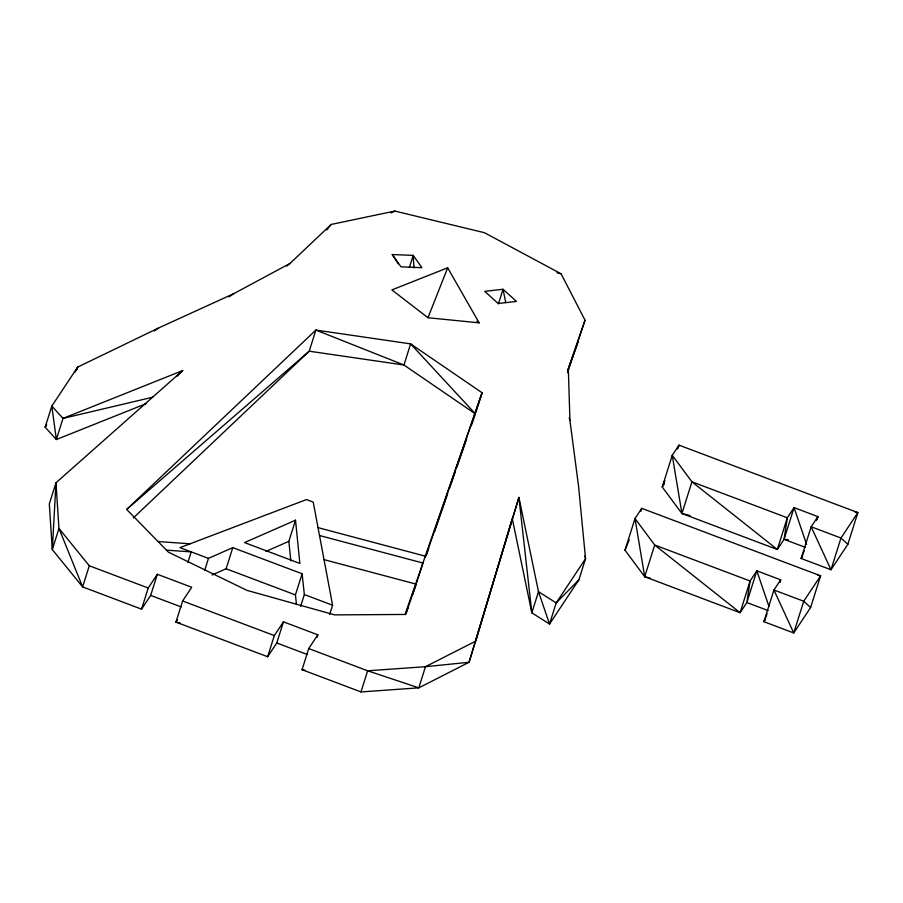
<?xml version="1.0" encoding="UTF-8"?>
<svg xmlns="http://www.w3.org/2000/svg" width="903" height="903" viewBox="0 0 903 903"><rect width="100%" height="100%" fill="white"/><g stroke="black" fill="none" stroke-linecap="round" stroke-linejoin="round"><path stroke-width="1.35" d="M816.346 520.534L817.915 516.618L811.165 526.776L801.164 558.494L830.974 569.737L847.849 544.317L857.85 512.599L679 445.134L672.25 455.304L662.249 487.01L681.934 513.514L777.325 549.498L784.075 539.328L787.314 517.78L794.064 507.61L817.915 516.618L817.08 519.259M76.857 369.722L77.692 367.081L158.804 327.868L233.73 293.678L289.965 263.462L331.187 224.441L394.859 211.065L484.414 232.692L561.068 273.778L585.042 320.215L567.524 372.657M75.039 371.991L77.692 367.081L51.821 406.057L45.15 427.198L56.347 439.535L63.007 418.394L182.699 370.557L55.975 482.778L58.966 528.436L89.284 565.775L82.624 586.916L141.545 609.153L150.666 595.416L157.325 574.274L191.718 587.255L182.609 600.98L175.938 622.122L267.66 656.729L276.769 642.992L283.44 621.851L317.833 634.832L316.998 637.473M141.545 609.153L148.216 588L157.325 574.274M187.892 562.422L191.222 551.88L166.479 550.175M204.71 570.278L208.458 558.381L232.771 547.624L302.099 573.777L304.356 594.569L300.609 606.455M212.036 574.997L226.111 568.766L232.771 547.624M290.822 560.876L288.847 541.337L295.507 520.196L244.555 542.579L299.875 563.461L295.507 520.196M267.66 656.729L274.331 635.588L283.44 621.851M296.489 604.615L295.428 594.919L302.099 573.777M409.454 267.277L413.202 255.38L392.263 254.544L398.268 263.8M585.042 320.215L568.314 368.48L569.94 420.527L578.563 486.232L585.55 558.686L578.891 579.828L549.532 624.052L538.493 591.679L518.909 497.406L469.075 662.271L418.811 687.838L360.986 691.935L302.053 669.699L308.724 648.557L317.833 634.832M329.674 614.469L332.597 605.213L313.239 502.113L306.501 499.573L179.968 547.636L208.458 558.381M360.986 691.935L367.645 670.794L425.471 666.696L469.075 662.271L518.909 497.406L531.833 612.821L549.532 624.052L556.192 602.911L585.55 558.686L584.839 555.977M498.445 303.803L503.027 289.265L484.742 291.364L498.174 303.51L516.46 301.41L503.027 289.265L505.736 302.584M418.191 578.01L422.92 563.02L319.515 535.524M475.836 412.581L482.089 392.76L410.617 343.874L315.869 330.058L126.68 509.45L168.432 552.173L246.993 590.381L334.641 614.887L405.041 614.458L482.089 392.76L425.415 557.162M567.49 371.122L578.383 341.357M625.011 550.22L635.012 518.514L641.762 508.344L820.613 575.821L810.612 607.527L793.737 632.958L763.927 621.704L773.927 589.998L780.677 579.828L756.838 570.831L750.088 581.001L740.088 612.708L644.697 576.724L625.011 550.22L629.199 539.757M640.927 510.985L641.762 508.344L640.712 510.963M678.164 447.775L679 445.134L677.431 449.062M644.697 576.724L654.698 545.017L635.012 518.514L644.697 576.724L650.149 578.101M681.934 513.514L691.935 481.796L672.25 455.304L681.934 513.514L690.106 515.579M805.408 547.376L784.075 539.328L794.064 507.61L806.582 544.385M779.842 582.469L780.677 579.828L779.639 582.446M405.594 614.638L417.796 579.252M406.169 613.182L408.461 606.59M412.581 594.716L415.786 585.483M426.374 555.029L428.688 548.369M434.241 532.398L447.662 493.783M449.513 488.455L455.518 471.152M456.907 467.156L466.625 439.197M471.253 425.889L475.418 413.901L410.617 343.874L403.957 365.015L475.418 413.901M427.977 317.732L447.674 267.796L479.143 322.845L427.977 317.732L391.868 289.919L447.674 267.796M664.868 480.464L662.249 487.01L664.495 483.624M767.076 613.859L763.927 621.704L765.428 619.447M804.313 550.638L801.164 558.494L802.665 556.237M46.482 424.749L45.15 427.198L46.674 424.907M177.462 619.83L175.938 622.122L180.092 622.98M326.83 229.904L331.187 224.441M578.891 579.828L556.192 602.911L538.493 591.679L531.833 612.821L512.249 518.548L475.734 641.13L425.471 666.696L418.811 687.838L367.645 670.794L308.724 648.557M176.728 376.528L182.699 370.557M133.305 517.983L309.21 351.199L315.869 330.058L403.957 365.015L309.21 351.199L126.68 509.45M286.702 266.125L289.965 263.462M154.187 331.051L158.804 327.868M229.069 296.85L233.73 293.678M391.089 212.916L394.859 211.065M265.911 551.417L288.847 541.337M146.105 403.664L56.347 439.535L51.821 406.057L63.007 418.394L152.878 397.173M158.048 541.552L190.093 543.787M784.075 539.328L788.229 539.655M302.053 669.699L304.842 670.139M855.096 512.08L857.85 512.599L840.975 538.03L830.974 569.737L811.165 526.776L840.975 538.03L847.849 544.317M817.858 575.301L820.613 575.821L803.738 601.24L793.737 632.958L773.927 589.998L803.738 601.24L810.612 607.527M556.97 272.796L561.068 273.778M318.025 527.634L425.302 556.169M323.726 559.555L416.249 584.162M768.171 610.597L746.837 602.538L740.088 612.708L654.698 545.017L750.088 581.001L746.837 602.538L756.838 570.831L768.893 606.285M304.356 594.569L332.597 605.213M226.111 568.766L295.428 594.919M89.284 565.775L148.216 588M182.609 600.98L274.331 635.588M150.666 595.416L181.232 606.951M276.769 642.992L307.347 654.528M476.953 321.152L479.143 322.845M392.263 254.544L400.988 266.837L421.927 267.672L413.202 255.38L413.969 267.92M569.217 417.841L569.94 420.527M55.975 482.778L52.306 549.577L82.624 586.916L58.966 528.436L52.306 549.577L49.315 503.919L55.975 482.778M787.314 517.78L777.325 549.498L691.935 481.796L787.314 517.78"/></g></svg>
